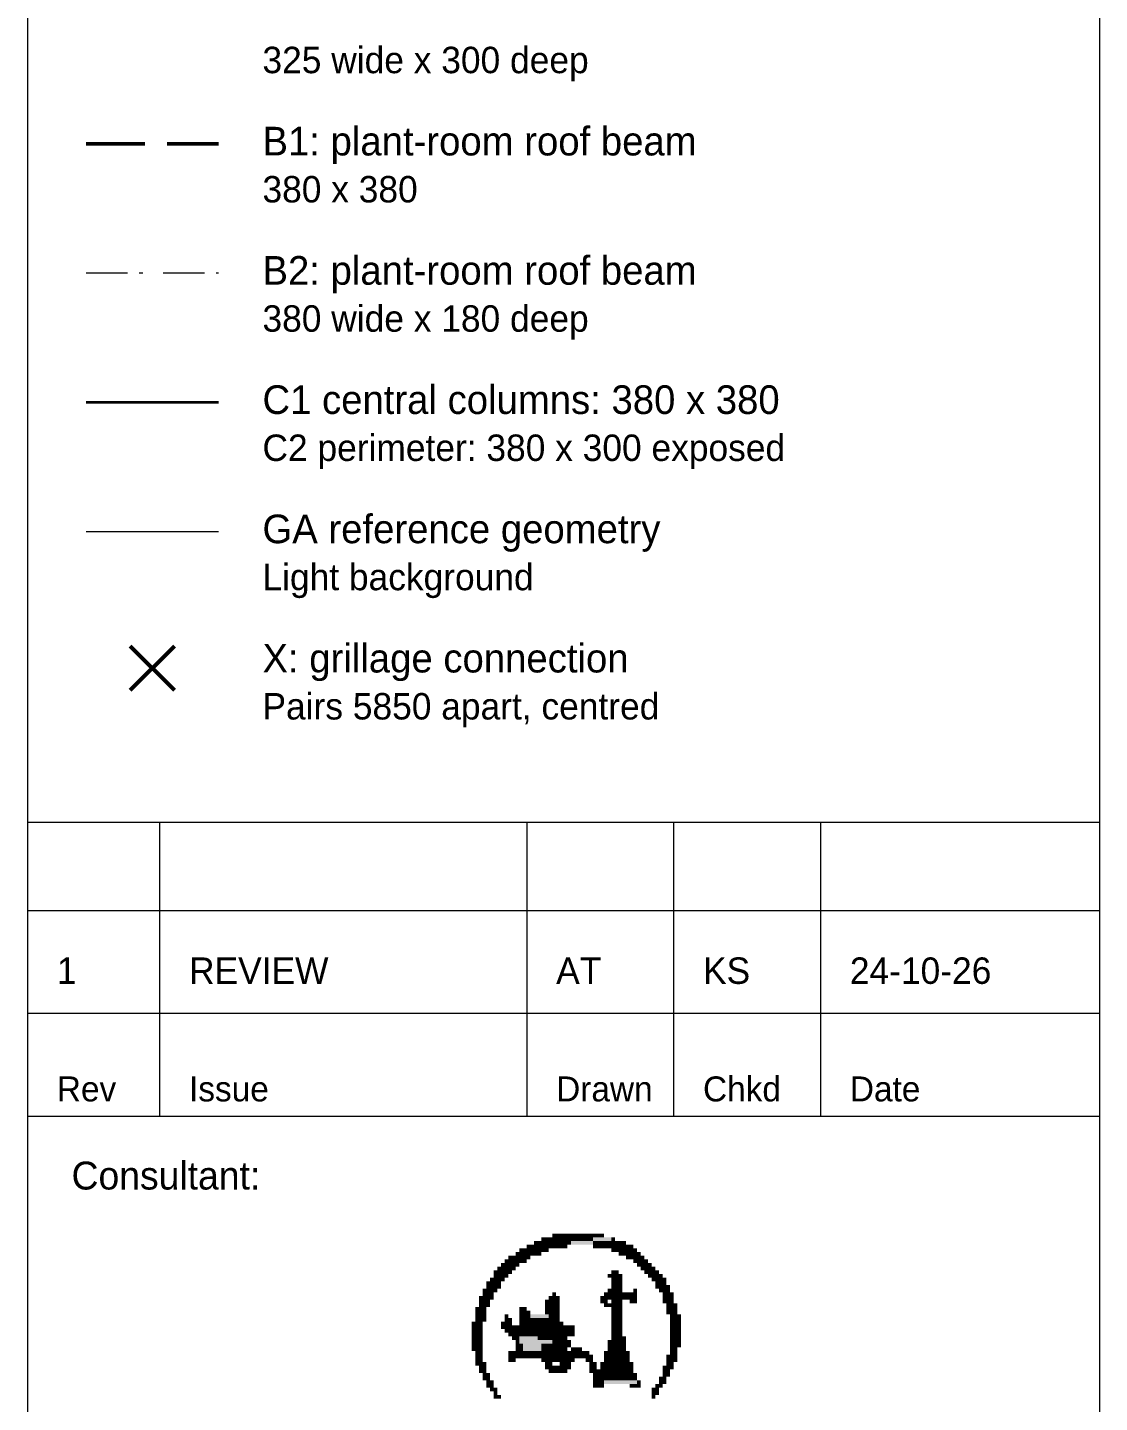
# Paper-space layout '01 Roof Support Layout' of a CAD drawing. Header units: millimetres. Extents: x 5 to 415, y 7 to 290.
# Drawn here: x 342 to 415, y 92.5 to 186.1 of the extents above; entities that cross this region are included whole.
import ezdxf

# ---------------------------------------------------------------- set-up
doc = ezdxf.new("R2010")
doc.units = ezdxf.units.MM
doc.linetypes.add('B1_LONG_DASH', pattern=[5.5, 4, -1.5])
doc.linetypes.add('B2_DASH_DOT', pattern=[5.25, 2.8, -0.8, 0.25, -1.4])
for name, color, linetype in [('BRANDING', 7, 'Continuous'), ('SHEET', 7, 'Continuous'), ('TEXT', 7, 'Continuous')]:
    doc.layers.add(name, color=color, linetype=linetype)

# ---------------------------------------------------------------- blocks, each defined once
blk = doc.blocks.new('SHEET_01_ROOF')
at = {"layer": 'BRANDING'}
for points in [[(377.75, 104), (378, 104), (377.75, 103.75), (378, 103.75)], [(378, 104), (378.5, 104), (378, 103.75), (378.5, 103.75)], [(378.5, 104), (378.75, 104), (378.5, 103.75), (378.75, 103.75)], [(378.75, 104), (379, 104), (378.75, 103.75), (379, 103.75)], [(379, 104), (380, 104), (379, 103.75), (380, 103.75)], [(380, 104), (380.75, 104), (380, 103.75), (380.75, 103.75)], [(380.75, 104), (381.25, 104), (380.75, 103.75), (381.25, 103.75)], [(375.5, 103), (375.75, 103), (375.5, 102.75), (375.75, 102.75)], [(375.75, 103), (376, 103), (375.75, 102.75), (376, 102.75)], [(376, 103.25), (376.25, 103.25), (376, 103), (376.25, 103)], [(376, 103), (376.25, 103), (376, 102.75), (376.25, 102.75)], [(376.25, 103.25), (376.5, 103.25), (376.25, 103), (376.5, 103)], [(376.25, 103), (376.5, 103), (376.25, 102.75), (376.5, 102.75)], [(376.5, 103.5), (376.75, 103.5), (376.5, 103.25), (376.75, 103.25)], [(376.5, 103.25), (377, 103.25), (376.5, 103), (377, 103)], [(376.5, 103), (377, 103), (376.5, 102.75), (377, 102.75)], [(376.75, 103.5), (377.25, 103.5), (376.75, 103.25), (377.25, 103.25)], [(377, 103.75), (377.25, 103.75), (377, 103.5), (377.25, 103.5)], [(377, 103.25), (377.5, 103.25), (377, 103), (377.5, 103)], [(377, 103), (377.25, 103), (377, 102.75), (377.25, 102.75)], [(377.25, 103.75), (377.5, 103.75), (377.25, 103.5), (377.5, 103.5)], [(377.25, 103.5), (377.75, 103.5), (377.25, 103.25), (377.75, 103.25)], [(377.25, 103), (377.5, 103), (377.25, 102.75), (377.5, 102.75)], [(377.5, 103.75), (378, 103.75), (377.5, 103.5), (378, 103.5)], [(377.5, 103.25), (378, 103.25), (377.5, 103), (378, 103)], [(377.75, 103.5), (378.75, 103.5), (377.75, 103.25), (378.75, 103.25)], [(378, 103.75), (378.25, 103.75), (378, 103.5), (378.25, 103.5)], [(378, 103.25), (378.25, 103.25), (378, 103), (378.25, 103)], [(378.25, 103.75), (379, 103.75), (378.25, 103.5), (379, 103.5)], [(378.25, 103.25), (378.75, 103.25), (378.25, 103), (378.75, 103)], [(378.75, 103.5), (379, 103.5), (378.75, 103.25), (379, 103.25)], [(379, 103.75), (379.75, 103.75), (379, 103.5), (379.75, 103.5)], [(379, 103.5), (380.5, 103.5), (379, 103.25), (380.5, 103.25)], [(379.75, 103.75), (380.5, 103.75), (379.75, 103.5), (380.5, 103.5)], [(380.5, 103.75), (381.75, 103.75), (380.5, 103.5), (381.75, 103.5)], [(380.5, 103.5), (380.75, 103.5), (380.5, 103.25), (380.75, 103.25)], [(380.5, 103.25), (381, 103.25), (380.5, 103), (381, 103)], [(380.75, 103.5), (381.5, 103.5), (380.75, 103.25), (381.5, 103.25)], [(381, 103.25), (381.25, 103.25), (381, 103), (381.25, 103)], [(381.25, 103.25), (382.25, 103.25), (381.25, 103), (382.25, 103)], [(381.5, 103.5), (382.25, 103.5), (381.5, 103.25), (382.25, 103.25)], [(381.75, 103.75), (382, 103.75), (381.75, 103.5), (382, 103.5)], [(381.75, 103), (382, 103), (381.75, 102.75), (382, 102.75)], [(382, 103), (382.75, 103), (382, 102.75), (382.75, 102.75)], [(382.25, 103.5), (382.75, 103.5), (382.25, 103.25), (382.75, 103.25)], [(382.25, 103.25), (382.75, 103.25), (382.25, 103), (382.75, 103)], [(382.75, 103.25), (383.25, 103.25), (382.75, 103), (383.25, 103)], [(382.75, 103), (383.25, 103), (382.75, 102.75), (383.25, 102.75)], [(383.25, 103), (383.5, 103), (383.25, 102.75), (383.5, 102.75)], [(374.5, 102.25), (374.75, 102.25), (374.5, 102), (374.75, 102)], [(374.75, 102.5), (375, 102.5), (374.75, 102.25), (375, 102.25)], [(374.75, 102.25), (375, 102.25), (374.75, 102), (375, 102)], [(375, 102.5), (375.25, 102.5), (375, 102.25), (375.25, 102.25)], [(375, 102.25), (375.25, 102.25), (375, 102), (375.25, 102)], [(375.25, 102.75), (376, 102.75), (375.25, 102.5), (376, 102.5)], [(375.25, 102.5), (375.5, 102.5), (375.25, 102.25), (375.5, 102.25)], [(375.25, 102.25), (375.5, 102.25), (375.25, 102), (375.5, 102)], [(375.5, 102.5), (375.75, 102.5), (375.5, 102.25), (375.75, 102.25)], [(375.5, 102.25), (375.75, 102.25), (375.5, 102), (375.75, 102)], [(375.75, 102.5), (376, 102.5), (375.75, 102.25), (376, 102.25)], [(375.75, 102.25), (376, 102.25), (375.75, 102), (376, 102)], [(376, 102.75), (376.5, 102.75), (376, 102.5), (376.5, 102.5)], [(376, 102.5), (376.25, 102.5), (376, 102.25), (376.25, 102.25)], [(376.5, 102.75), (376.75, 102.75), (376.5, 102.5), (376.75, 102.5)], [(376.75, 102.75), (377, 102.75), (376.75, 102.5), (377, 102.5)], [(382.25, 102.75), (382.5, 102.75), (382.25, 102.5), (382.5, 102.5)], [(382.5, 102.75), (383, 102.75), (382.5, 102.5), (383, 102.5)], [(382.75, 102.5), (383, 102.5), (382.75, 102.25), (383, 102.25)], [(383, 102.75), (383.5, 102.75), (383, 102.5), (383.5, 102.5)], [(383, 102.5), (383.5, 102.5), (383, 102.25), (383.5, 102.25)], [(383.25, 102.25), (383.5, 102.25), (383.25, 102), (383.5, 102)], [(383.5, 102.75), (383.75, 102.75), (383.5, 102.5), (383.75, 102.5)], [(383.5, 102.5), (384, 102.5), (383.5, 102.25), (384, 102.25)], [(383.5, 102.25), (383.75, 102.25), (383.5, 102), (383.75, 102)], [(383.75, 102.25), (384.25, 102.25), (383.75, 102), (384.25, 102)], [(373.75, 101.5), (374, 101.5), (373.75, 101.25), (374, 101.25)], [(373.75, 101.25), (374, 101.25), (373.75, 101), (374, 101)], [(374, 101.75), (374.25, 101.75), (374, 101.5), (374.25, 101.5)], [(374, 101.5), (374.75, 101.5), (374, 101.25), (374.75, 101.25)], [(374, 101.25), (374.25, 101.25), (374, 101), (374.25, 101)], [(374.25, 102), (374.5, 102), (374.25, 101.75), (374.5, 101.75)], [(374.25, 101.75), (374.75, 101.75), (374.25, 101.5), (374.75, 101.5)], [(374.25, 101.25), (374.5, 101.25), (374.25, 101), (374.5, 101)], [(374.5, 102), (374.75, 102), (374.5, 101.75), (374.75, 101.75)], [(374.5, 101.25), (374.75, 101.25), (374.5, 101), (374.75, 101)], [(374.75, 102), (375, 102), (374.75, 101.75), (375, 101.75)], [(374.75, 101.75), (375, 101.75), (374.75, 101.5), (375, 101.5)], [(374.75, 101.5), (375, 101.5), (374.75, 101.25), (375, 101.25)], [(375, 102), (375.5, 102), (375, 101.75), (375.5, 101.75)], [(375, 101.75), (375.25, 101.75), (375, 101.5), (375.25, 101.5)], [(381.5, 101.25), (382, 101.25), (381.5, 101), (382, 101)], [(381.75, 101.5), (382, 101.5), (381.75, 101.25), (382, 101.25)], [(382, 101.5), (382.25, 101.5), (382, 101.25), (382.25, 101.25)], [(382, 101.25), (382.25, 101.25), (382, 101), (382.25, 101)], [(382.25, 101.25), (382.5, 101.25), (382.25, 101), (382.5, 101)], [(383.5, 102), (383.75, 102), (383.5, 101.75), (383.75, 101.75)], [(383.75, 102), (384, 102), (383.75, 101.75), (384, 101.75)], [(383.75, 101.75), (384, 101.75), (383.75, 101.5), (384, 101.5)], [(384, 102), (384.5, 102), (384, 101.75), (384.5, 101.75)], [(384, 101.75), (384.25, 101.75), (384, 101.5), (384.25, 101.5)], [(384, 101.5), (384.25, 101.5), (384, 101.25), (384.25, 101.25)], [(384.25, 101.75), (384.75, 101.75), (384.25, 101.5), (384.75, 101.5)], [(384.25, 101.5), (384.5, 101.5), (384.25, 101.25), (384.5, 101.25)], [(384.25, 101.25), (384.5, 101.25), (384.25, 101), (384.5, 101)], [(384.5, 101.5), (385, 101.5), (384.5, 101.25), (385, 101.25)], [(384.5, 101.25), (384.75, 101.25), (384.5, 101), (384.75, 101)], [(384.75, 101.25), (385, 101.25), (384.75, 101), (385, 101)], [(385, 101.25), (385.25, 101.25), (385, 101), (385.25, 101)], [(373, 100.25), (373.25, 100.25), (373, 100), (373.25, 100)], [(373.25, 100.75), (373.5, 100.75), (373.25, 100.5), (373.5, 100.5)], [(373.25, 100.5), (373.5, 100.5), (373.25, 100.25), (373.5, 100.25)], [(373.25, 100.25), (373.5, 100.25), (373.25, 100), (373.5, 100)], [(373.5, 101), (373.75, 101), (373.5, 100.75), (373.75, 100.75)], [(373.5, 100.75), (373.75, 100.75), (373.5, 100.5), (373.75, 100.5)], [(373.5, 100.5), (373.75, 100.5), (373.5, 100.25), (373.75, 100.25)], [(373.5, 100.25), (373.75, 100.25), (373.5, 100), (373.75, 100)], [(373.75, 101), (374, 101), (373.75, 100.75), (374, 100.75)], [(373.75, 100.75), (374, 100.75), (373.75, 100.5), (374, 100.5)], [(373.75, 100.5), (374, 100.5), (373.75, 100.25), (374, 100.25)], [(373.75, 100.25), (374, 100.25), (373.75, 100), (374, 100)], [(374, 101), (374.25, 101), (374, 100.75), (374.25, 100.75)], [(374, 100.75), (374.25, 100.75), (374, 100.5), (374.25, 100.5)], [(374, 100.5), (374.25, 100.5), (374, 100.25), (374.25, 100.25)], [(374.25, 101), (374.5, 101), (374.25, 100.75), (374.5, 100.75)], [(381.5, 100.25), (381.75, 100.25), (381.5, 100), (381.75, 100)], [(381.75, 101), (382, 101), (381.75, 100.75), (382, 100.75)], [(381.75, 100.75), (382, 100.75), (381.75, 100.5), (382, 100.5)], [(381.75, 100.5), (382, 100.5), (381.75, 100.25), (382, 100.25)], [(381.75, 100.25), (382, 100.25), (381.75, 100), (382, 100)], [(382, 101), (382.25, 101), (382, 100.75), (382.25, 100.75)], [(382, 100.75), (382.5, 100.75), (382, 100.5), (382.5, 100.5)], [(382, 100.5), (382.25, 100.5), (382, 100.25), (382.25, 100.25)], [(382, 100.25), (382.25, 100.25), (382, 100), (382.25, 100)], [(382.25, 101), (382.5, 101), (382.25, 100.75), (382.5, 100.75)], [(382.25, 100.5), (382.5, 100.5), (382.25, 100.25), (382.5, 100.25)], [(382.25, 100.25), (382.5, 100.25), (382.25, 100), (382.5, 100)], [(383.25, 100.25), (383.5, 100.25), (383.25, 100), (383.5, 100)], [(384.5, 101), (385.25, 101), (384.5, 100.75), (385.25, 100.75)], [(384.75, 100.75), (385.5, 100.75), (384.75, 100.5), (385.5, 100.5)], [(384.75, 100.5), (385, 100.5), (384.75, 100.25), (385, 100.25)], [(385, 100.5), (385.5, 100.5), (385, 100.25), (385.5, 100.25)], [(385, 100.25), (385.75, 100.25), (385, 100), (385.75, 100)], [(385.25, 101), (385.5, 101), (385.25, 100.75), (385.5, 100.75)], [(385.5, 100.5), (385.75, 100.5), (385.5, 100.25), (385.75, 100.25)], [(372.75, 99.75), (373, 99.75), (372.75, 99.5), (373, 99.5)], [(372.75, 99.5), (373, 99.5), (372.75, 99.25), (373, 99.25)], [(372.75, 99.25), (373, 99.25), (372.75, 99), (373, 99)], [(373, 100), (373.25, 100), (373, 99.75), (373.25, 99.75)], [(373, 99.75), (373.25, 99.75), (373, 99.5), (373.25, 99.5)], [(373, 99.5), (373.25, 99.5), (373, 99.25), (373.25, 99.25)], [(373, 99.25), (373.25, 99.25), (373, 99), (373.25, 99)], [(373.25, 100), (373.5, 100), (373.25, 99.75), (373.5, 99.75)], [(373.25, 99.75), (373.5, 99.75), (373.25, 99.5), (373.5, 99.5)], [(373.25, 99.5), (373.5, 99.5), (373.25, 99.25), (373.5, 99.25)], [(373.25, 99.25), (373.5, 99.25), (373.25, 99), (373.5, 99)], [(373.5, 100), (373.75, 100), (373.5, 99.75), (373.75, 99.75)], [(373.5, 99.75), (373.75, 99.75), (373.5, 99.5), (373.75, 99.5)], [(377.25, 99.5), (377.5, 99.5), (377.25, 99.25), (377.5, 99.25)], [(377.25, 99.25), (377.5, 99.25), (377.25, 99), (377.5, 99)], [(377.5, 99.75), (377.75, 99.75), (377.5, 99.5), (377.75, 99.5)], [(377.5, 99.5), (377.75, 99.5), (377.5, 99.25), (377.75, 99.25)], [(377.5, 99.25), (378, 99.25), (377.5, 99), (378, 99)], [(377.75, 100), (378, 100), (377.75, 99.75), (378, 99.75)], [(377.75, 99.75), (378, 99.75), (377.75, 99.5), (378, 99.5)], [(377.75, 99.5), (378, 99.5), (377.75, 99.25), (378, 99.25)], [(378, 99.75), (378.25, 99.75), (378, 99.5), (378.25, 99.5)], [(378, 99.5), (378.25, 99.5), (378, 99.25), (378.25, 99.25)], [(378, 99.25), (378.25, 99.25), (378, 99), (378.25, 99)], [(381, 99.75), (381.25, 99.75), (381, 99.5), (381.25, 99.5)], [(381, 99.5), (381.5, 99.5), (381, 99.25), (381.5, 99.25)], [(381.25, 100), (381.5, 100), (381.25, 99.75), (381.5, 99.75)], [(381.25, 99.75), (381.75, 99.75), (381.25, 99.5), (381.75, 99.5)], [(381.25, 99.25), (381.5, 99.25), (381.25, 99), (381.5, 99)], [(381.5, 100), (381.75, 100), (381.5, 99.75), (381.75, 99.75)], [(381.5, 99.25), (382, 99.25), (381.5, 99), (382, 99)], [(381.75, 100), (382.5, 100), (381.75, 99.75), (382.5, 99.75)], [(381.75, 99.75), (382.75, 99.75), (381.75, 99.5), (382.75, 99.5)], [(381.75, 99.5), (382, 99.5), (381.75, 99.25), (382, 99.25)], [(382, 99.5), (382.25, 99.5), (382, 99.25), (382.25, 99.25)], [(382, 99.25), (382.25, 99.25), (382, 99), (382.25, 99)], [(382.25, 99.5), (382.5, 99.5), (382.25, 99.25), (382.5, 99.25)], [(382.25, 99.25), (382.5, 99.25), (382.25, 99), (382.5, 99)], [(382.5, 100), (382.75, 100), (382.5, 99.75), (382.75, 99.75)], [(382.75, 100), (383.25, 100), (382.75, 99.75), (383.25, 99.75)], [(382.75, 99.75), (383.25, 99.75), (382.75, 99.5), (383.25, 99.5)], [(383, 99.5), (383.25, 99.5), (383, 99.25), (383.25, 99.25)], [(383.25, 100), (383.5, 100), (383.25, 99.75), (383.5, 99.75)], [(383.25, 99.75), (383.5, 99.75), (383.25, 99.5), (383.5, 99.5)], [(383.25, 99.5), (383.5, 99.5), (383.25, 99.25), (383.5, 99.25)], [(385.25, 100), (385.75, 100), (385.25, 99.75), (385.75, 99.75)], [(385.25, 99.75), (386, 99.75), (385.25, 99.5), (386, 99.5)], [(385.25, 99.5), (385.5, 99.5), (385.25, 99.25), (385.5, 99.25)], [(385.5, 99.5), (386, 99.5), (385.5, 99.25), (386, 99.25)], [(385.5, 99.25), (386, 99.25), (385.5, 99), (386, 99)], [(385.75, 100), (386, 100), (385.75, 99.75), (386, 99.75)], [(386, 99.25), (386.25, 99.25), (386, 99), (386.25, 99)], [(372.5, 99), (372.75, 99), (372.5, 98.75), (372.75, 98.75)], [(372.5, 98.75), (372.75, 98.75), (372.5, 98.5), (372.75, 98.5)], [(372.5, 98.5), (372.75, 98.5), (372.5, 98.25), (372.75, 98.25)], [(372.75, 99), (373, 99), (372.75, 98.75), (373, 98.75)], [(372.75, 98.75), (373, 98.75), (372.75, 98.5), (373, 98.5)], [(372.75, 98.5), (373, 98.5), (372.75, 98.25), (373, 98.25)], [(373, 99), (373.25, 99), (373, 98.75), (373.25, 98.75)], [(373, 98.75), (373.25, 98.75), (373, 98.5), (373.25, 98.5)], [(373, 98.5), (373.25, 98.5), (373, 98.25), (373.25, 98.25)], [(374.5, 98.5), (374.75, 98.5), (374.5, 98.25), (374.75, 98.25)], [(375.5, 99), (376, 99), (375.5, 98.75), (376, 98.75)], [(375.5, 98.75), (375.75, 98.75), (375.5, 98.5), (375.75, 98.5)], [(375.5, 98.5), (375.75, 98.5), (375.5, 98.25), (375.75, 98.25)], [(375.75, 98.75), (376, 98.75), (375.75, 98.5), (376, 98.5)], [(375.75, 98.5), (376, 98.5), (375.75, 98.25), (376, 98.25)], [(376, 98.75), (376.25, 98.75), (376, 98.5), (376.25, 98.5)], [(376, 98.5), (376.25, 98.5), (376, 98.25), (376.25, 98.25)], [(376.25, 98.5), (377.5, 98.5), (376.25, 98.25), (377.5, 98.25)], [(377.25, 99), (377.5, 99), (377.25, 98.75), (377.5, 98.75)], [(377.25, 98.75), (377.5, 98.75), (377.25, 98.5), (377.5, 98.5)], [(377.5, 99), (377.75, 99), (377.5, 98.75), (377.75, 98.75)], [(377.5, 98.75), (378, 98.75), (377.5, 98.5), (378, 98.5)], [(377.5, 98.5), (378, 98.5), (377.5, 98.25), (378, 98.25)], [(377.75, 99), (378, 99), (377.75, 98.75), (378, 98.75)], [(378, 99), (378.25, 99), (378, 98.75), (378.25, 98.75)], [(378, 98.75), (378.25, 98.75), (378, 98.5), (378.25, 98.5)], [(378, 98.5), (378.25, 98.5), (378, 98.25), (378.25, 98.25)], [(381.75, 99), (382.5, 99), (381.75, 98.75), (382.5, 98.75)], [(381.75, 98.75), (382, 98.75), (381.75, 98.5), (382, 98.5)], [(381.75, 98.5), (382, 98.5), (381.75, 98.25), (382, 98.25)], [(382, 98.75), (382.25, 98.75), (382, 98.5), (382.25, 98.5)], [(382, 98.5), (382.5, 98.5), (382, 98.25), (382.5, 98.25)], [(382.25, 98.75), (382.5, 98.75), (382.25, 98.5), (382.5, 98.5)], [(385.5, 99), (386.25, 99), (385.5, 98.75), (386.25, 98.75)], [(385.5, 98.75), (385.75, 98.75), (385.5, 98.5), (385.75, 98.5)], [(385.75, 98.75), (386.25, 98.75), (385.75, 98.5), (386.25, 98.5)], [(385.75, 98.5), (386.25, 98.5), (385.75, 98.25), (386.25, 98.25)], [(386.25, 98.5), (386.5, 98.5), (386.25, 98.25), (386.5, 98.25)], [(372.25, 98), (372.5, 98), (372.25, 97.75), (372.5, 97.75)], [(372.25, 97.75), (372.5, 97.75), (372.25, 97.5), (372.5, 97.5)], [(372.25, 97.5), (372.5, 97.5), (372.25, 97.25), (372.5, 97.25)], [(372.5, 98.25), (373, 98.25), (372.5, 98), (373, 98)], [(372.5, 98), (372.75, 98), (372.5, 97.75), (372.75, 97.75)], [(372.5, 97.75), (372.75, 97.75), (372.5, 97.5), (372.75, 97.5)], [(372.5, 97.5), (372.75, 97.5), (372.5, 97.25), (372.75, 97.25)], [(372.75, 98), (373, 98), (372.75, 97.75), (373, 97.75)], [(372.75, 97.75), (373, 97.75), (372.75, 97.5), (373, 97.5)], [(372.75, 97.5), (373, 97.5), (372.75, 97.25), (373, 97.25)], [(373, 98.25), (373.25, 98.25), (373, 98), (373.25, 98)], [(374.25, 98), (374.5, 98), (374.25, 97.75), (374.5, 97.75)], [(374.25, 97.75), (374.5, 97.75), (374.25, 97.5), (374.5, 97.5)], [(374.5, 98.25), (374.75, 98.25), (374.5, 98), (374.75, 98)], [(374.5, 98), (374.75, 98), (374.5, 97.75), (374.75, 97.75)], [(374.5, 97.75), (375, 97.75), (374.5, 97.5), (375, 97.5)], [(374.5, 97.5), (374.75, 97.5), (374.5, 97.25), (374.75, 97.25)], [(374.75, 98.25), (375, 98.25), (374.75, 98), (375, 98)], [(374.75, 98), (375, 98), (374.75, 97.75), (375, 97.75)], [(374.75, 97.5), (375.5, 97.5), (374.75, 97.25), (375.5, 97.25)], [(375, 97.75), (375.25, 97.75), (375, 97.5), (375.25, 97.5)], [(375.25, 97.75), (375.5, 97.75), (375.25, 97.5), (375.5, 97.5)], [(375.5, 98.25), (375.75, 98.25), (375.5, 98), (375.75, 98)], [(375.5, 98), (375.75, 98), (375.5, 97.75), (375.75, 97.75)], [(375.5, 97.75), (376, 97.75), (375.5, 97.5), (376, 97.5)], [(375.5, 97.5), (375.75, 97.5), (375.5, 97.25), (375.75, 97.25)], [(375.75, 98.25), (376, 98.25), (375.75, 98), (376, 98)], [(375.75, 98), (376, 98), (375.75, 97.75), (376, 97.75)], [(375.75, 97.5), (376, 97.5), (375.75, 97.25), (376, 97.25)], [(376, 98.25), (376.25, 98.25), (376, 98), (376.25, 98)], [(376, 98), (376.25, 98), (376, 97.75), (376.25, 97.75)], [(376, 97.75), (376.25, 97.75), (376, 97.5), (376.25, 97.5)], [(376, 97.5), (376.5, 97.5), (376, 97.25), (376.5, 97.25)], [(376.25, 98.25), (376.5, 98.25), (376.25, 98), (376.5, 98)], [(376.25, 98), (376.5, 98), (376.25, 97.75), (376.5, 97.75)], [(376.25, 97.75), (376.5, 97.75), (376.25, 97.5), (376.5, 97.5)], [(376.5, 98.25), (376.75, 98.25), (376.5, 98), (376.75, 98)], [(376.5, 98), (376.75, 98), (376.5, 97.75), (376.75, 97.75)], [(376.5, 97.75), (377, 97.75), (376.5, 97.5), (377, 97.5)], [(376.5, 97.5), (377, 97.5), (376.5, 97.25), (377, 97.25)], [(376.75, 98.25), (377, 98.25), (376.75, 98), (377, 98)], [(376.75, 98), (377.25, 98), (376.75, 97.75), (377.25, 97.75)], [(377, 98.25), (377.25, 98.25), (377, 98), (377.25, 98)], [(377, 97.75), (377.5, 97.75), (377, 97.5), (377.5, 97.5)], [(377, 97.5), (377.5, 97.5), (377, 97.25), (377.5, 97.25)], [(377.25, 98.25), (377.5, 98.25), (377.25, 98), (377.5, 98)], [(377.25, 98), (377.5, 98), (377.25, 97.75), (377.5, 97.75)], [(377.5, 98.25), (378, 98.25), (377.5, 98), (378, 98)], [(377.5, 98), (377.75, 98), (377.5, 97.75), (377.75, 97.75)], [(377.5, 97.75), (378.25, 97.75), (377.5, 97.5), (378.25, 97.5)], [(377.5, 97.5), (377.75, 97.5), (377.5, 97.25), (377.75, 97.25)], [(377.75, 98), (378, 98), (377.75, 97.75), (378, 97.75)], [(377.75, 97.5), (378.25, 97.5), (377.75, 97.25), (378.25, 97.25)], [(378, 98.25), (378.25, 98.25), (378, 98), (378.25, 98)], [(378, 98), (378.25, 98), (378, 97.75), (378.25, 97.75)], [(378.25, 98), (378.5, 98), (378.25, 97.75), (378.5, 97.75)], [(378.25, 97.75), (378.5, 97.75), (378.25, 97.5), (378.5, 97.5)], [(378.25, 97.5), (378.5, 97.5), (378.25, 97.25), (378.5, 97.25)], [(378.5, 97.75), (379, 97.75), (378.5, 97.5), (379, 97.5)], [(378.5, 97.5), (379, 97.5), (378.5, 97.25), (379, 97.25)], [(379, 97.75), (379.25, 97.75), (379, 97.5), (379.25, 97.5)], [(379, 97.5), (379.25, 97.5), (379, 97.25), (379.25, 97.25)], [(381.75, 98.25), (382, 98.25), (381.75, 98), (382, 98)], [(381.75, 98), (382, 98), (381.75, 97.75), (382, 97.75)], [(381.75, 97.75), (382, 97.75), (381.75, 97.5), (382, 97.5)], [(381.75, 97.5), (382, 97.5), (381.75, 97.25), (382, 97.25)], [(382, 98.25), (382.25, 98.25), (382, 98), (382.25, 98)], [(382, 98), (382.25, 98), (382, 97.75), (382.25, 97.75)], [(382, 97.75), (382.25, 97.75), (382, 97.5), (382.25, 97.5)], [(382, 97.5), (382.25, 97.5), (382, 97.25), (382.25, 97.25)], [(382.25, 98.25), (382.5, 98.25), (382.25, 98), (382.5, 98)], [(382.25, 98), (382.5, 98), (382.25, 97.75), (382.5, 97.75)], [(382.25, 97.75), (382.5, 97.75), (382.25, 97.5), (382.5, 97.5)], [(382.25, 97.5), (382.5, 97.5), (382.25, 97.25), (382.5, 97.25)], [(385.75, 98.25), (386.25, 98.25), (385.75, 98), (386.25, 98)], [(385.75, 98), (386.25, 98), (385.75, 97.75), (386.25, 97.75)], [(385.75, 97.75), (386.25, 97.75), (385.75, 97.5), (386.25, 97.5)], [(385.75, 97.5), (386.25, 97.5), (385.75, 97.25), (386.25, 97.25)], [(386.25, 98.25), (386.5, 98.25), (386.25, 98), (386.5, 98)], [(386.25, 98), (386.5, 98), (386.25, 97.75), (386.5, 97.75)], [(386.25, 97.75), (386.5, 97.75), (386.25, 97.5), (386.5, 97.5)], [(386.25, 97.5), (386.5, 97.5), (386.25, 97.25), (386.5, 97.25)], [(372.25, 97.25), (372.5, 97.25), (372.25, 97), (372.5, 97)], [(372.25, 97), (372.5, 97), (372.25, 96.75), (372.5, 96.75)], [(372.25, 96.75), (372.5, 96.75), (372.25, 96.5), (372.5, 96.5)], [(372.25, 96.5), (372.5, 96.5), (372.25, 96.25), (372.5, 96.25)], [(372.5, 97.25), (372.75, 97.25), (372.5, 97), (372.75, 97)], [(372.5, 97), (372.75, 97), (372.5, 96.75), (372.75, 96.75)], [(372.5, 96.75), (372.75, 96.75), (372.5, 96.5), (372.75, 96.5)], [(372.5, 96.5), (372.75, 96.5), (372.5, 96.25), (372.75, 96.25)], [(372.75, 97.25), (373, 97.25), (372.75, 97), (373, 97)], [(372.75, 97), (373, 97), (372.75, 96.75), (373, 96.75)], [(372.75, 96.75), (373, 96.75), (372.75, 96.5), (373, 96.5)], [(372.75, 96.5), (373, 96.5), (372.75, 96.25), (373, 96.25)], [(374.75, 97.25), (375, 97.25), (374.75, 97), (375, 97)], [(375, 97.25), (375.75, 97.25), (375, 97), (375.75, 97)], [(375, 97), (375.25, 97), (375, 96.75), (375.25, 96.75)], [(375.25, 97), (375.5, 97), (375.25, 96.75), (375.5, 96.75)], [(375.25, 96.75), (375.5, 96.75), (375.25, 96.5), (375.5, 96.5)], [(375.25, 96.5), (375.5, 96.5), (375.25, 96.25), (375.5, 96.25)], [(375.5, 97), (376.75, 97), (375.5, 96.75), (376.75, 96.75)], [(375.5, 96.75), (377.75, 96.75), (375.5, 96.5), (377.75, 96.5)], [(375.5, 96.5), (375.75, 96.5), (375.5, 96.25), (375.75, 96.25)], [(375.75, 97.25), (376, 97.25), (375.75, 97), (376, 97)], [(375.75, 96.5), (377, 96.5), (375.75, 96.25), (377, 96.25)], [(376, 97.25), (376.5, 97.25), (376, 97), (376.5, 97)], [(376.5, 97.25), (376.75, 97.25), (376.5, 97), (376.75, 97)], [(376.75, 97.25), (377, 97.25), (376.75, 97), (377, 97)], [(376.75, 97), (377.25, 97), (376.75, 96.75), (377.25, 96.75)], [(377, 97.25), (377.5, 97.25), (377, 97), (377.5, 97)], [(377, 96.5), (377.25, 96.5), (377, 96.25), (377.25, 96.25)], [(377.25, 97), (378, 97), (377.25, 96.75), (378, 96.75)], [(377.25, 96.5), (378.25, 96.5), (377.25, 96.25), (378.25, 96.25)], [(377.5, 97.25), (377.75, 97.25), (377.5, 97), (377.75, 97)], [(377.75, 97.25), (378, 97.25), (377.75, 97), (378, 97)], [(377.75, 96.75), (378, 96.75), (377.75, 96.5), (378, 96.5)], [(378, 97.25), (378.25, 97.25), (378, 97), (378.25, 97)], [(378, 97), (378.25, 97), (378, 96.75), (378.25, 96.75)], [(378, 96.75), (378.75, 96.75), (378, 96.5), (378.75, 96.5)], [(378.25, 97.25), (378.5, 97.25), (378.25, 97), (378.5, 97)], [(378.25, 97), (378.5, 97), (378.25, 96.75), (378.5, 96.75)], [(378.25, 96.5), (378.5, 96.5), (378.25, 96.25), (378.5, 96.25)], [(378.5, 97.25), (378.75, 97.25), (378.5, 97), (378.75, 97)], [(378.5, 97), (378.75, 97), (378.5, 96.75), (378.75, 96.75)], [(378.5, 96.5), (378.75, 96.5), (378.5, 96.25), (378.75, 96.25)], [(378.75, 97.25), (379, 97.25), (378.75, 97), (379, 97)], [(378.75, 96.75), (379, 96.75), (378.75, 96.5), (379, 96.5)], [(378.75, 96.5), (379, 96.5), (378.75, 96.25), (379, 96.25)], [(379, 97.25), (379.25, 97.25), (379, 97), (379.25, 97)], [(381.5, 96.75), (381.75, 96.75), (381.5, 96.5), (381.75, 96.5)], [(381.5, 96.5), (381.75, 96.5), (381.5, 96.25), (381.75, 96.25)], [(381.75, 97.25), (382, 97.25), (381.75, 97), (382, 97)], [(381.75, 97), (382, 97), (381.75, 96.75), (382, 96.75)], [(381.75, 96.75), (382.25, 96.75), (381.75, 96.5), (382.25, 96.5)], [(381.75, 96.5), (382.25, 96.5), (381.75, 96.25), (382.25, 96.25)], [(382, 97.25), (382.25, 97.25), (382, 97), (382.25, 97)], [(382, 97), (382.25, 97), (382, 96.75), (382.25, 96.75)], [(382.25, 97.25), (382.5, 97.25), (382.25, 97), (382.5, 97)], [(382.25, 97), (382.5, 97), (382.25, 96.75), (382.5, 96.75)], [(382.25, 96.75), (382.5, 96.75), (382.25, 96.5), (382.5, 96.5)], [(382.25, 96.5), (382.5, 96.5), (382.25, 96.25), (382.5, 96.25)], [(382.5, 97), (382.75, 97), (382.5, 96.75), (382.75, 96.75)], [(382.5, 96.75), (382.75, 96.75), (382.5, 96.5), (382.75, 96.5)], [(382.5, 96.5), (382.75, 96.5), (382.5, 96.25), (382.75, 96.25)], [(385.75, 97.25), (386, 97.25), (385.75, 97), (386, 97)], [(385.75, 97), (386.25, 97), (385.75, 96.75), (386.25, 96.75)], [(385.75, 96.75), (386, 96.75), (385.75, 96.5), (386, 96.5)], [(385.75, 96.5), (386.25, 96.5), (385.75, 96.25), (386.25, 96.25)], [(386, 97.25), (386.25, 97.25), (386, 97), (386.25, 97)], [(386, 96.75), (386.25, 96.75), (386, 96.5), (386.25, 96.5)], [(386.25, 97.25), (386.5, 97.25), (386.25, 97), (386.5, 97)], [(386.25, 97), (386.5, 97), (386.25, 96.75), (386.5, 96.75)], [(386.25, 96.75), (386.5, 96.75), (386.25, 96.5), (386.5, 96.5)], [(386.25, 96.5), (386.5, 96.5), (386.25, 96.25), (386.5, 96.25)], [(372.25, 96.25), (372.5, 96.25), (372.25, 96), (372.5, 96)], [(372.5, 96.25), (372.75, 96.25), (372.5, 96), (372.75, 96)], [(372.5, 96), (372.75, 96), (372.5, 95.75), (372.75, 95.75)], [(372.5, 95.75), (373, 95.75), (372.5, 95.5), (373, 95.5)], [(372.5, 95.5), (372.75, 95.5), (372.5, 95.25), (372.75, 95.25)], [(372.75, 96.25), (373, 96.25), (372.75, 96), (373, 96)], [(372.75, 96), (373, 96), (372.75, 95.75), (373, 95.75)], [(372.75, 95.5), (373, 95.5), (372.75, 95.25), (373, 95.25)], [(374.75, 96), (375, 96), (374.75, 95.75), (375, 95.75)], [(374.75, 95.75), (375, 95.75), (374.75, 95.5), (375, 95.5)], [(374.75, 95.5), (375.25, 95.5), (374.75, 95.25), (375.25, 95.25)], [(375, 96), (375.25, 96), (375, 95.75), (375.25, 95.75)], [(375, 95.75), (375.5, 95.75), (375, 95.5), (375.5, 95.5)], [(375.25, 96.25), (375.5, 96.25), (375.25, 96), (375.5, 96)], [(375.25, 96), (375.5, 96), (375.25, 95.75), (375.5, 95.75)], [(375.5, 96.25), (375.75, 96.25), (375.5, 96), (375.75, 96)], [(375.5, 96), (375.75, 96), (375.5, 95.75), (375.75, 95.75)], [(375.5, 95.75), (376, 95.75), (375.5, 95.5), (376, 95.5)], [(375.75, 96.25), (377, 96.25), (375.75, 96), (377, 96)], [(375.75, 96), (376, 96), (375.75, 95.75), (376, 95.75)], [(376, 96), (376.5, 96), (376, 95.75), (376.5, 95.75)], [(376, 95.75), (377, 95.75), (376, 95.5), (377, 95.5)], [(376.5, 96), (376.75, 96), (376.5, 95.75), (376.75, 95.75)], [(376.75, 96), (377, 96), (376.75, 95.75), (377, 95.75)], [(377, 96.25), (377.5, 96.25), (377, 96), (377.5, 96)], [(377, 96), (377.75, 96), (377, 95.75), (377.75, 95.75)], [(377, 95.75), (377.25, 95.75), (377, 95.5), (377.25, 95.5)], [(377, 95.5), (377.25, 95.5), (377, 95.25), (377.25, 95.25)], [(377.25, 95.75), (377.5, 95.75), (377.25, 95.5), (377.5, 95.5)], [(377.25, 95.5), (377.5, 95.5), (377.25, 95.25), (377.5, 95.25)], [(377.5, 96.25), (378.5, 96.25), (377.5, 96), (378.5, 96)], [(377.5, 95.75), (377.75, 95.75), (377.5, 95.5), (377.75, 95.5)], [(377.5, 95.5), (378, 95.5), (377.5, 95.25), (378, 95.25)], [(377.75, 96), (378, 96), (377.75, 95.75), (378, 95.75)], [(377.75, 95.75), (378.5, 95.75), (377.75, 95.5), (378.5, 95.5)], [(378, 96), (378.25, 96), (378, 95.75), (378.25, 95.75)], [(378, 95.5), (378.25, 95.5), (378, 95.25), (378.25, 95.25)], [(378.25, 96), (378.5, 96), (378.25, 95.75), (378.5, 95.75)], [(378.25, 95.5), (378.5, 95.5), (378.25, 95.25), (378.5, 95.25)], [(378.5, 96.25), (378.75, 96.25), (378.5, 96), (378.75, 96)], [(378.5, 96), (378.75, 96), (378.5, 95.75), (378.75, 95.75)], [(378.5, 95.75), (379.25, 95.75), (378.5, 95.5), (379.25, 95.5)], [(378.5, 95.5), (378.75, 95.5), (378.5, 95.25), (378.75, 95.25)], [(378.75, 96), (379, 96), (378.75, 95.75), (379, 95.75)], [(378.75, 95.5), (379, 95.5), (378.75, 95.25), (379, 95.25)], [(379, 96.25), (379.75, 96.25), (379, 96), (379.75, 96)], [(379, 96), (379.25, 96), (379, 95.75), (379.25, 95.75)], [(379, 95.5), (379.25, 95.5), (379, 95.25), (379.25, 95.25)], [(379.25, 96), (379.75, 96), (379.25, 95.75), (379.75, 95.75)], [(379.25, 95.75), (379.5, 95.75), (379.25, 95.5), (379.5, 95.5)], [(379.5, 95.75), (379.75, 95.75), (379.5, 95.5), (379.75, 95.5)], [(379.75, 96), (380, 96), (379.75, 95.75), (380, 95.75)], [(379.75, 95.75), (380, 95.75), (379.75, 95.5), (380, 95.5)], [(380, 96), (380.25, 96), (380, 95.75), (380.25, 95.75)], [(380, 95.75), (380.25, 95.75), (380, 95.5), (380.25, 95.5)], [(380, 95.5), (380.5, 95.5), (380, 95.25), (380.5, 95.25)], [(380.25, 95.75), (380.5, 95.75), (380.25, 95.5), (380.5, 95.5)], [(381.25, 96), (381.5, 96), (381.25, 95.75), (381.5, 95.75)], [(381.25, 95.75), (381.5, 95.75), (381.25, 95.5), (381.5, 95.5)], [(381.25, 95.5), (382, 95.5), (381.25, 95.25), (382, 95.25)], [(381.5, 96.25), (381.75, 96.25), (381.5, 96), (381.75, 96)], [(381.5, 96), (381.75, 96), (381.5, 95.75), (381.75, 95.75)], [(381.5, 95.75), (381.75, 95.75), (381.5, 95.5), (381.75, 95.5)], [(381.75, 96.25), (382, 96.25), (381.75, 96), (382, 96)], [(381.75, 96), (382, 96), (381.75, 95.75), (382, 95.75)], [(381.75, 95.75), (382.25, 95.75), (381.75, 95.5), (382.25, 95.5)], [(382, 96.25), (382.25, 96.25), (382, 96), (382.25, 96)], [(382, 96), (382.5, 96), (382, 95.75), (382.5, 95.75)], [(382, 95.5), (382.25, 95.5), (382, 95.25), (382.25, 95.25)], [(382.25, 96.25), (382.5, 96.25), (382.25, 96), (382.5, 96)], [(382.25, 95.75), (382.75, 95.75), (382.25, 95.5), (382.75, 95.5)], [(382.25, 95.5), (382.5, 95.5), (382.25, 95.25), (382.5, 95.25)], [(382.5, 96.25), (382.75, 96.25), (382.5, 96), (382.75, 96)], [(382.5, 96), (382.75, 96), (382.5, 95.75), (382.75, 95.75)], [(382.5, 95.5), (382.75, 95.5), (382.5, 95.25), (382.75, 95.25)], [(382.75, 96), (383, 96), (382.75, 95.75), (383, 95.75)], [(382.75, 95.75), (383, 95.75), (382.75, 95.5), (383, 95.5)], [(382.75, 95.5), (383, 95.5), (382.75, 95.25), (383, 95.25)], [(385.5, 95.75), (385.75, 95.75), (385.5, 95.5), (385.75, 95.5)], [(385.5, 95.5), (385.75, 95.5), (385.5, 95.25), (385.75, 95.25)], [(385.75, 96.25), (386, 96.25), (385.75, 96), (386, 96)], [(385.75, 96), (386.25, 96), (385.75, 95.75), (386.25, 95.75)], [(385.75, 95.75), (386.25, 95.75), (385.75, 95.5), (386.25, 95.5)], [(385.75, 95.5), (386, 95.5), (385.75, 95.25), (386, 95.25)], [(386, 96.25), (386.25, 96.25), (386, 96), (386.25, 96)], [(386, 95.5), (386.25, 95.5), (386, 95.25), (386.25, 95.25)], [(372.5, 95.25), (372.75, 95.25), (372.5, 95), (372.75, 95)], [(372.75, 95.25), (373, 95.25), (372.75, 95), (373, 95)], [(372.75, 95), (373, 95), (372.75, 94.75), (373, 94.75)], [(372.75, 94.75), (373, 94.75), (372.75, 94.5), (373, 94.5)], [(373, 95.25), (373.25, 95.25), (373, 95), (373.25, 95)], [(373, 95), (373.25, 95), (373, 94.75), (373.25, 94.75)], [(373, 94.75), (373.25, 94.75), (373, 94.5), (373.25, 94.5)], [(377.25, 95.25), (377.5, 95.25), (377.25, 95), (377.5, 95)], [(377.25, 95), (377.5, 95), (377.25, 94.75), (377.5, 94.75)], [(377.5, 95.25), (377.75, 95.25), (377.5, 95), (377.75, 95)], [(377.5, 95), (378.25, 95), (377.5, 94.75), (378.25, 94.75)], [(377.5, 94.75), (377.75, 94.75), (377.5, 94.5), (377.75, 94.5)], [(377.75, 94.75), (378.25, 94.75), (377.75, 94.5), (378.25, 94.5)], [(378.25, 95.25), (378.5, 95.25), (378.25, 95), (378.5, 95)], [(378.25, 95), (378.75, 95), (378.25, 94.75), (378.75, 94.75)], [(378.25, 94.75), (378.5, 94.75), (378.25, 94.5), (378.5, 94.5)], [(378.5, 95.25), (378.75, 95.25), (378.5, 95), (378.75, 95)], [(378.5, 94.75), (378.75, 94.75), (378.5, 94.5), (378.75, 94.5)], [(378.75, 95.25), (379, 95.25), (378.75, 95), (379, 95)], [(378.75, 95), (379, 95), (378.75, 94.75), (379, 94.75)], [(380.25, 95.25), (380.5, 95.25), (380.25, 95), (380.5, 95)], [(380.25, 95), (380.5, 95), (380.25, 94.75), (380.5, 94.75)], [(380.25, 94.75), (380.5, 94.75), (380.25, 94.5), (380.5, 94.5)], [(380.5, 95.25), (380.75, 95.25), (380.5, 95), (380.75, 95)], [(380.5, 95), (380.75, 95), (380.5, 94.75), (380.75, 94.75)], [(380.5, 94.75), (380.75, 94.75), (380.5, 94.5), (380.75, 94.5)], [(380.75, 94.75), (381, 94.75), (380.75, 94.5), (381, 94.5)], [(381, 95.25), (381.25, 95.25), (381, 95), (381.25, 95)], [(381, 95), (381.5, 95), (381, 94.75), (381.5, 94.75)], [(381, 94.75), (381.75, 94.75), (381, 94.5), (381.75, 94.5)], [(381.25, 95.25), (381.5, 95.25), (381.25, 95), (381.5, 95)], [(381.5, 95.25), (382, 95.25), (381.5, 95), (382, 95)], [(381.5, 95), (381.75, 95), (381.5, 94.75), (381.75, 94.75)], [(381.75, 95), (382.25, 95), (381.75, 94.75), (382.25, 94.75)], [(381.75, 94.75), (382.25, 94.75), (381.75, 94.5), (382.25, 94.5)], [(382, 95.25), (382.25, 95.25), (382, 95), (382.25, 95)], [(382.25, 95.25), (382.75, 95.25), (382.25, 95), (382.75, 95)], [(382.25, 95), (382.5, 95), (382.25, 94.75), (382.5, 94.75)], [(382.25, 94.75), (382.5, 94.75), (382.25, 94.5), (382.5, 94.5)], [(382.5, 95), (382.75, 95), (382.5, 94.75), (382.75, 94.75)], [(382.5, 94.75), (383, 94.75), (382.5, 94.5), (383, 94.5)], [(382.75, 95.25), (383, 95.25), (382.75, 95), (383, 95)], [(382.75, 95), (383, 95), (382.75, 94.75), (383, 94.75)], [(383, 95.25), (383.25, 95.25), (383, 95), (383.25, 95)], [(383, 95), (383.25, 95), (383, 94.75), (383.25, 94.75)], [(383, 94.75), (383.25, 94.75), (383, 94.5), (383.25, 94.5)], [(385.25, 95), (385.5, 95), (385.25, 94.75), (385.5, 94.75)], [(385.25, 94.75), (385.5, 94.75), (385.25, 94.5), (385.5, 94.5)], [(385.5, 95.25), (386, 95.25), (385.5, 95), (386, 95)], [(385.5, 95), (385.75, 95), (385.5, 94.75), (385.75, 94.75)], [(385.5, 94.75), (385.75, 94.75), (385.5, 94.5), (385.75, 94.5)], [(385.75, 95), (386, 95), (385.75, 94.75), (386, 94.75)], [(373, 94.5), (373.25, 94.5), (373, 94.25), (373.25, 94.25)], [(373, 94.25), (373.5, 94.25), (373, 94), (373.5, 94)], [(373.25, 94.5), (373.5, 94.5), (373.25, 94.25), (373.5, 94.25)], [(373.25, 94), (373.5, 94), (373.25, 93.75), (373.5, 93.75)], [(373.25, 93.75), (373.5, 93.75), (373.25, 93.5), (373.5, 93.5)], [(373.5, 94), (373.75, 94), (373.5, 93.75), (373.75, 93.75)], [(373.5, 93.75), (373.75, 93.75), (373.5, 93.5), (373.75, 93.5)], [(380.5, 94.5), (380.75, 94.5), (380.5, 94.25), (380.75, 94.25)], [(380.5, 94.25), (380.75, 94.25), (380.5, 94), (380.75, 94)], [(380.5, 94), (380.75, 94), (380.5, 93.75), (380.75, 93.75)], [(380.5, 93.75), (380.75, 93.75), (380.5, 93.5), (380.75, 93.5)], [(380.75, 94.5), (381, 94.5), (380.75, 94.25), (381, 94.25)], [(380.75, 94.25), (381.5, 94.25), (380.75, 94), (381.5, 94)], [(380.75, 94), (381.25, 94), (380.75, 93.75), (381.25, 93.75)], [(380.75, 93.75), (381, 93.75), (380.75, 93.5), (381, 93.5)], [(381, 94.5), (381.25, 94.5), (381, 94.25), (381.25, 94.25)], [(381, 93.75), (381.25, 93.75), (381, 93.5), (381.25, 93.5)], [(381.25, 94.5), (381.5, 94.5), (381.25, 94.25), (381.5, 94.25)], [(381.25, 94), (383.5, 94), (381.25, 93.75), (383.5, 93.75)], [(381.5, 94.5), (381.75, 94.5), (381.5, 94.25), (381.75, 94.25)], [(381.5, 94.25), (381.75, 94.25), (381.5, 94), (381.75, 94)], [(381.75, 94.5), (382, 94.5), (381.75, 94.25), (382, 94.25)], [(381.75, 94.25), (382, 94.25), (381.75, 94), (382, 94)], [(382, 94.5), (382.25, 94.5), (382, 94.25), (382.25, 94.25)], [(382, 94.25), (382.5, 94.25), (382, 94), (382.5, 94)], [(382.25, 94.5), (382.75, 94.5), (382.25, 94.25), (382.75, 94.25)], [(382.5, 94.25), (382.75, 94.25), (382.5, 94), (382.75, 94)], [(382.75, 94.5), (383.25, 94.5), (382.75, 94.25), (383.25, 94.25)], [(382.75, 94.25), (383, 94.25), (382.75, 94), (383, 94)], [(383, 94.25), (383.25, 94.25), (383, 94), (383.25, 94)], [(383, 93.75), (383.25, 93.75), (383, 93.5), (383.25, 93.5)], [(383.25, 94.5), (383.5, 94.5), (383.25, 94.25), (383.5, 94.25)], [(383.25, 94.25), (383.5, 94.25), (383.25, 94), (383.5, 94)], [(383.25, 93.75), (383.5, 93.75), (383.25, 93.5), (383.5, 93.5)], [(383.5, 94), (383.75, 94), (383.5, 93.75), (383.75, 93.75)], [(383.5, 93.75), (383.75, 93.75), (383.5, 93.5), (383.75, 93.5)], [(384.75, 93.75), (385.25, 93.75), (384.75, 93.5), (385.25, 93.5)], [(385, 94.25), (385.25, 94.25), (385, 94), (385.25, 94)], [(385, 94), (385.25, 94), (385, 93.75), (385.25, 93.75)], [(385.25, 94.5), (385.5, 94.5), (385.25, 94.25), (385.5, 94.25)], [(385.25, 94.25), (385.5, 94.25), (385.25, 94), (385.5, 94)], [(385.25, 94), (385.5, 94), (385.25, 93.75), (385.5, 93.75)], [(385.5, 94.5), (385.75, 94.5), (385.5, 94.25), (385.75, 94.25)], [(373.5, 93.5), (373.75, 93.5), (373.5, 93.25), (373.75, 93.25)], [(373.75, 93.5), (374, 93.5), (373.75, 93.25), (374, 93.25)], [(373.75, 93.25), (374, 93.25), (373.75, 93), (374, 93)], [(373.75, 93), (374.25, 93), (373.75, 92.75), (374.25, 92.75)], [(384.5, 93.5), (384.75, 93.5), (384.5, 93.25), (384.75, 93.25)], [(384.5, 93.25), (384.75, 93.25), (384.5, 93), (384.75, 93)], [(384.5, 93), (384.75, 93), (384.5, 92.75), (384.75, 92.75)], [(384.75, 93.5), (385, 93.5), (384.75, 93.25), (385, 93.25)], [(384.75, 93.25), (385, 93.25), (384.75, 93), (385, 93)]]:
    blk.add_solid(points, dxfattribs=at)
at = {"layer": 'SHEET', "lineweight": 18}
for p, q in [((342, 290), (342, 7)), ((415, 290), (415, 7)), ((342, 132), (415, 132)), ((351, 132), (351, 112)), ((376, 132), (376, 112)), ((386, 132), (386, 112)), ((396, 132), (396, 112)), ((342, 126), (415, 126)), ((342, 119), (415, 119)), ((342, 112), (415, 112))]:
    blk.add_line(p, q, dxfattribs=at)
at = {"layer": 'SHEET', "linetype": 'B1_LONG_DASH', "lineweight": 50}
blk.add_line((346, 178.2), (355, 178.2), dxfattribs=at)
at = {"layer": 'SHEET', "linetype": 'B2_DASH_DOT', "lineweight": 20}
blk.add_line((346, 169.4), (355, 169.4), dxfattribs=at)
at = {"layer": 'SHEET', "lineweight": 35}
blk.add_line((346, 160.6), (355, 160.6), dxfattribs=at)
at = {"layer": 'SHEET', "lineweight": 9}
blk.add_line((346, 151.8), (355, 151.8), dxfattribs=at)
at = {"layer": 'SHEET', "lineweight": 50}
for p, q in [((349, 144), (352, 141)), ((349, 141), (352, 144))]:
    blk.add_line(p, q, dxfattribs=at)
at = {"layer": 'TEXT'}
for s, height, p in [('325 wide x 300 deep', 1.8, (358, 183)), ('B1: plant-room roof beam', 1.95, (358, 177.4)), ('380 x 380', 1.8, (358, 174.2)), ('B2: plant-room roof beam', 1.95, (358, 168.6)), ('380 wide x 180 deep', 1.8, (358, 165.4)), ('C1 central columns: 380 x 380', 1.95, (358, 159.8)), ('C2 perimeter: 380 x 300 exposed', 1.8, (358, 156.6)), ('GA reference geometry', 1.95, (358, 151)), ('Light background', 1.8, (358, 147.8)), ('X: grillage connection', 1.95, (358, 142.2)), ('Pairs 5850 apart, centred', 1.8, (358, 139)), ('1', 1.8, (344, 121)), ('REVIEW', 1.8, (353, 121)), ('AT', 1.8, (378, 121)), ('KS', 1.8, (388, 121)), ('24-10-26', 1.8, (398, 121)), ('Rev', 1.7, (344, 113)), ('Issue', 1.7, (353, 113)), ('Drawn', 1.7, (378, 113)), ('Chkd', 1.7, (388, 113)), ('Date', 1.7, (398, 113)), ('Consultant:', 1.9, (345, 107))]:
    blk.add_text(s, height=height, dxfattribs=at).set_placement(p)

psp = doc.layouts.new('01 Roof Support Layout')

# ---------------------------------------------------------------- block references
psp.add_blockref('SHEET_01_ROOF', (0, 0))

doc.saveas('drawing.dxf')
